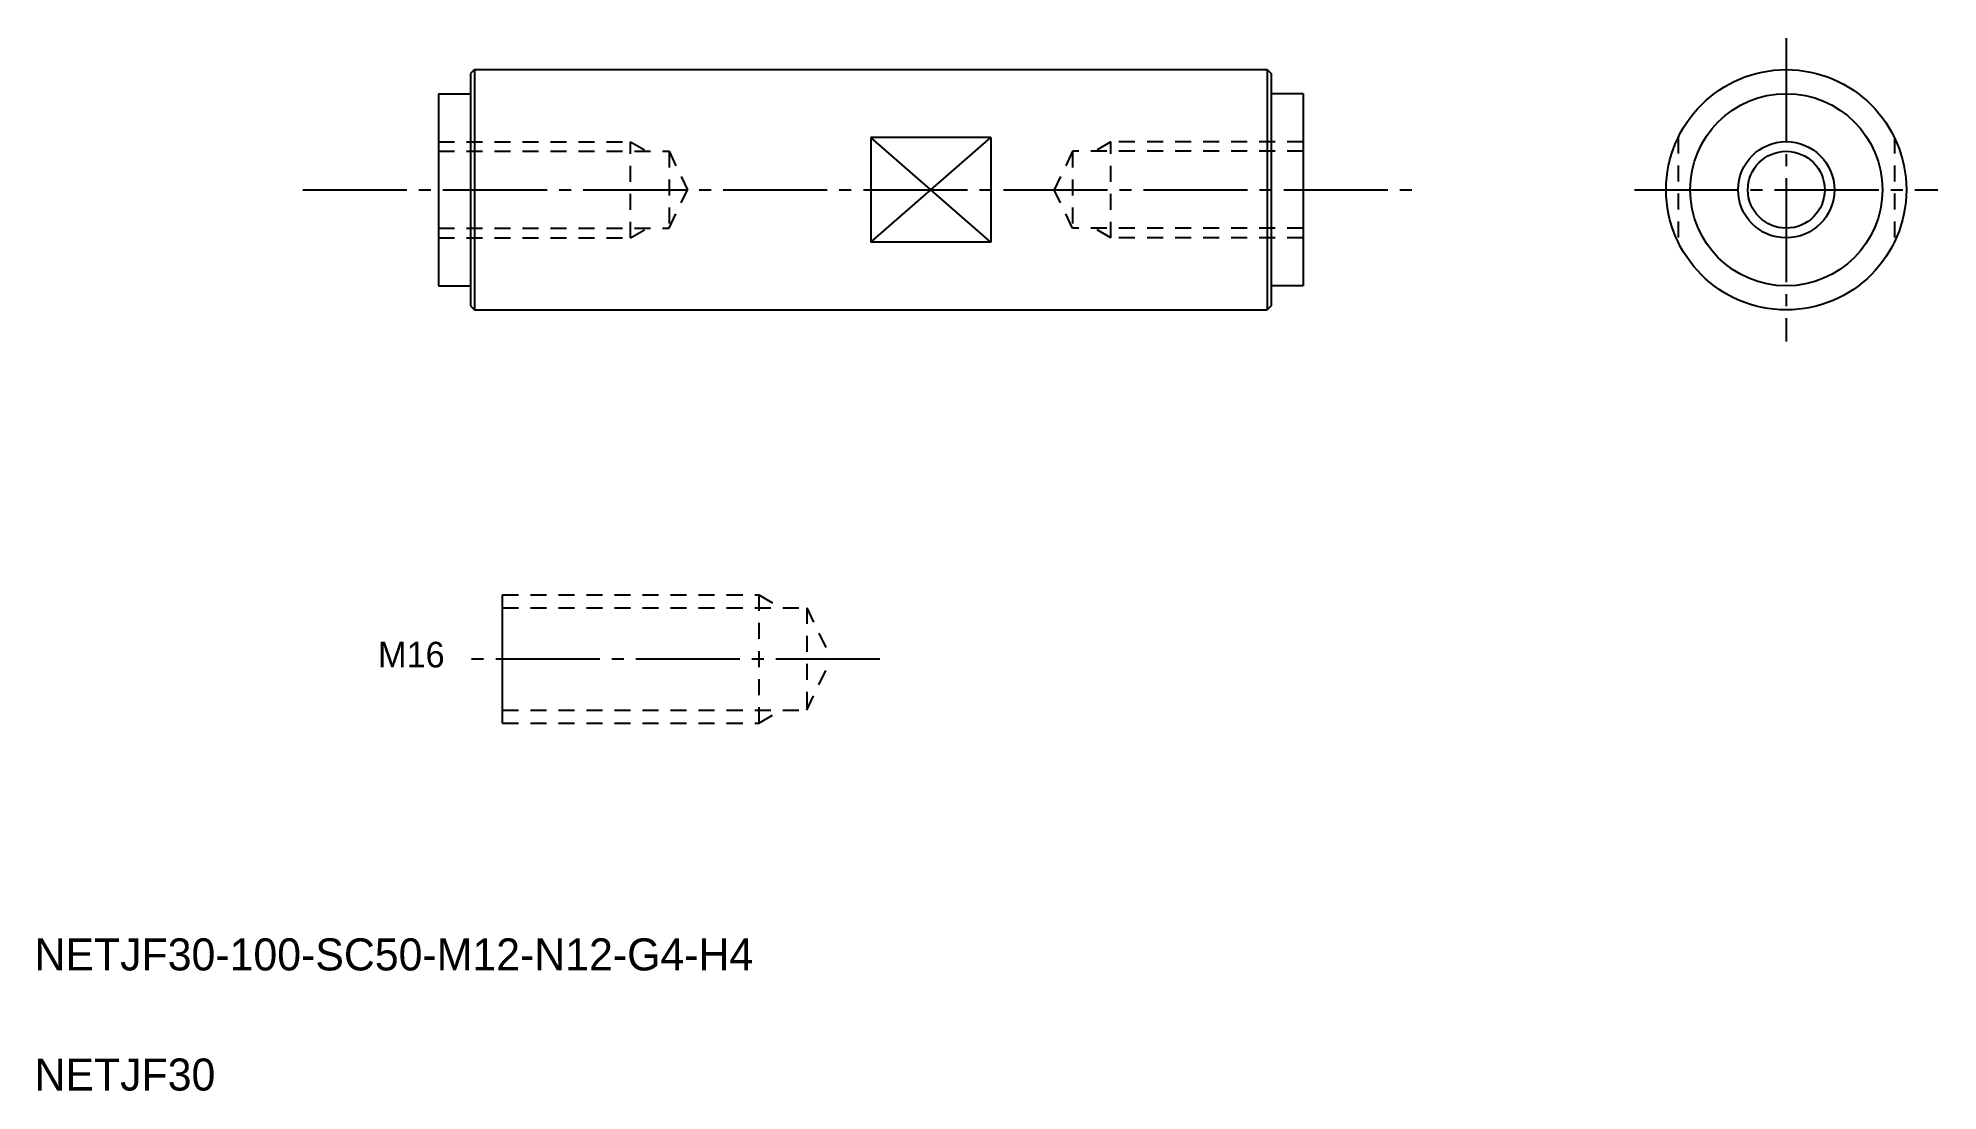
# Model space of a CAD drawing. Extents: x 10 to 248, y 10 to 141.
import ezdxf
from ezdxf.enums import TextEntityAlignment as Align

# ---------------------------------------------------------------- set-up
doc = ezdxf.new("R2010")
doc.units = 0
doc.linetypes.add('CENTER', pattern=[17.5, 13, -1.5, 1.5, -1.5])
doc.linetypes.add('DASHED', pattern=[3.5, 2, -1.5])
doc.layers.get('0').update_dxf_attribs({"linetype": 'CONTINUOUS'})
doc.layers.add('CENTER', color=1, linetype='CENTER')
doc.styles.get("Standard").update_dxf_attribs({"font": 'txt', "height": 3.2})

msp = doc.modelspace()

# ---------------------------------------------------------------- linework, layer by layer
at = {"color": 7, "linetype": 'CONTINUOUS'}
for p, q in [((64.95, 137.49), (64.45, 136.99)), ((64.45, 136.99), (64.45, 107.99)), ((64.95, 137.49), (163.95, 137.49)), ((64.95, 137.49), (64.95, 107.49)), ((163.95, 137.49), (164.45, 136.99)), ((163.95, 137.49), (163.95, 107.49)), ((164.45, 136.99), (164.45, 107.99)), ((60.45, 134.49), (64.45, 134.49)), ((60.45, 134.49), (60.45, 110.49)), ((168.45, 134.49), (164.45, 134.49)), ((168.45, 134.49), (168.45, 110.49)), ((114.45, 129.03), (114.45, 115.95)), ((129.45, 129.03), (114.45, 129.03)), ((129.45, 129.03), (129.45, 115.95)), ((129.45, 115.95), (114.45, 115.95)), ((60.45, 110.49), (64.45, 110.49)), ((168.45, 110.49), (164.45, 110.49)), ((64.45, 107.99), (64.95, 107.49)), ((64.95, 107.49), (163.95, 107.49)), ((164.45, 107.99), (163.95, 107.49)), ((68.45, 55.89), (68.45, 71.89))]:
    msp.add_line(p, q, dxfattribs=at)
at = {"color": 3, "linetype": 'DASHED'}
for p, q in [((60.45, 128.49), (84.45, 128.49)), ((84.45, 116.49), (84.45, 128.49)), ((84.45, 128.49), (86.53, 127.29)), ((144.45, 128.49), (142.37, 127.29)), ((144.45, 116.49), (144.45, 128.49)), ((168.45, 128.49), (144.45, 128.49)), ((215.29, 129.03), (215.29, 115.95)), ((242.29, 129.03), (242.29, 115.95)), ((60.45, 127.29), (89.25, 127.29)), ((89.25, 127.29), (89.25, 117.69)), ((89.25, 127.29), (91.54, 122.49)), ((139.65, 127.29), (137.37, 122.49)), ((139.65, 127.29), (139.65, 117.69)), ((168.45, 127.29), (139.65, 127.29)), ((89.25, 117.69), (91.54, 122.49)), ((139.65, 117.69), (137.37, 122.49)), ((60.45, 117.69), (89.25, 117.69)), ((60.45, 116.49), (84.45, 116.49)), ((84.45, 116.49), (86.53, 117.69)), ((168.45, 117.69), (139.65, 117.69)), ((144.45, 116.49), (142.37, 117.69)), ((168.45, 116.49), (144.45, 116.49)), ((68.45, 71.89), (100.45, 71.89)), ((100.45, 71.89), (103.22, 70.29)), ((100.45, 71.89), (100.45, 55.89)), ((68.45, 70.29), (106.45, 70.29)), ((106.45, 70.29), (109.5, 63.89)), ((106.45, 70.29), (106.45, 57.49)), ((106.45, 57.49), (109.5, 63.89)), ((68.45, 57.49), (106.45, 57.49)), ((100.45, 55.89), (103.22, 57.49)), ((68.45, 55.89), (100.45, 55.89))]:
    msp.add_line(p, q, dxfattribs=at)
at = {"color": 3, "linetype": 'CONTINUOUS'}
for p, q in [((114.45, 115.95), (129.45, 129.03)), ((129.45, 115.95), (114.45, 129.03))]:
    msp.add_line(p, q, dxfattribs=at)
at = {"color": 7, "linetype": 'CONTINUOUS'}
for radius in [15, 12, 4.8]:
    msp.add_circle((228.79, 122.49), radius, dxfattribs=at)
at = {"color": 3, "linetype": 'CONTINUOUS'}
msp.add_circle((228.79, 122.49), 6.01, dxfattribs=at)
at = {"layer": 'CENTER', "color": 1, "linetype": 'CENTER'}
for p, q in [((228.79, 141.44), (228.79, 103.54)), ((43.52, 122.49), (183.24, 122.49)), ((209.84, 122.49), (247.74, 122.49)), ((115.6, 63.89), (63.68, 63.89))]:
    msp.add_line(p, q, dxfattribs=at)

# ---------------------------------------------------------------- texts
at = {"color": 7, "linetype": 'CONTINUOUS'}
msp.add_text('M16', height=3.2, dxfattribs=at).set_placement((61.23, 64.44), align=Align.MIDDLE_RIGHT)
for s, p in [('NETJF30-100-SC50-M12-N12-G4-H4', (10, 25)), ('NETJF30', (10, 10))]:
    msp.add_text(s, height=4, dxfattribs=at).set_placement(p)

doc.saveas('drawing.dxf')
